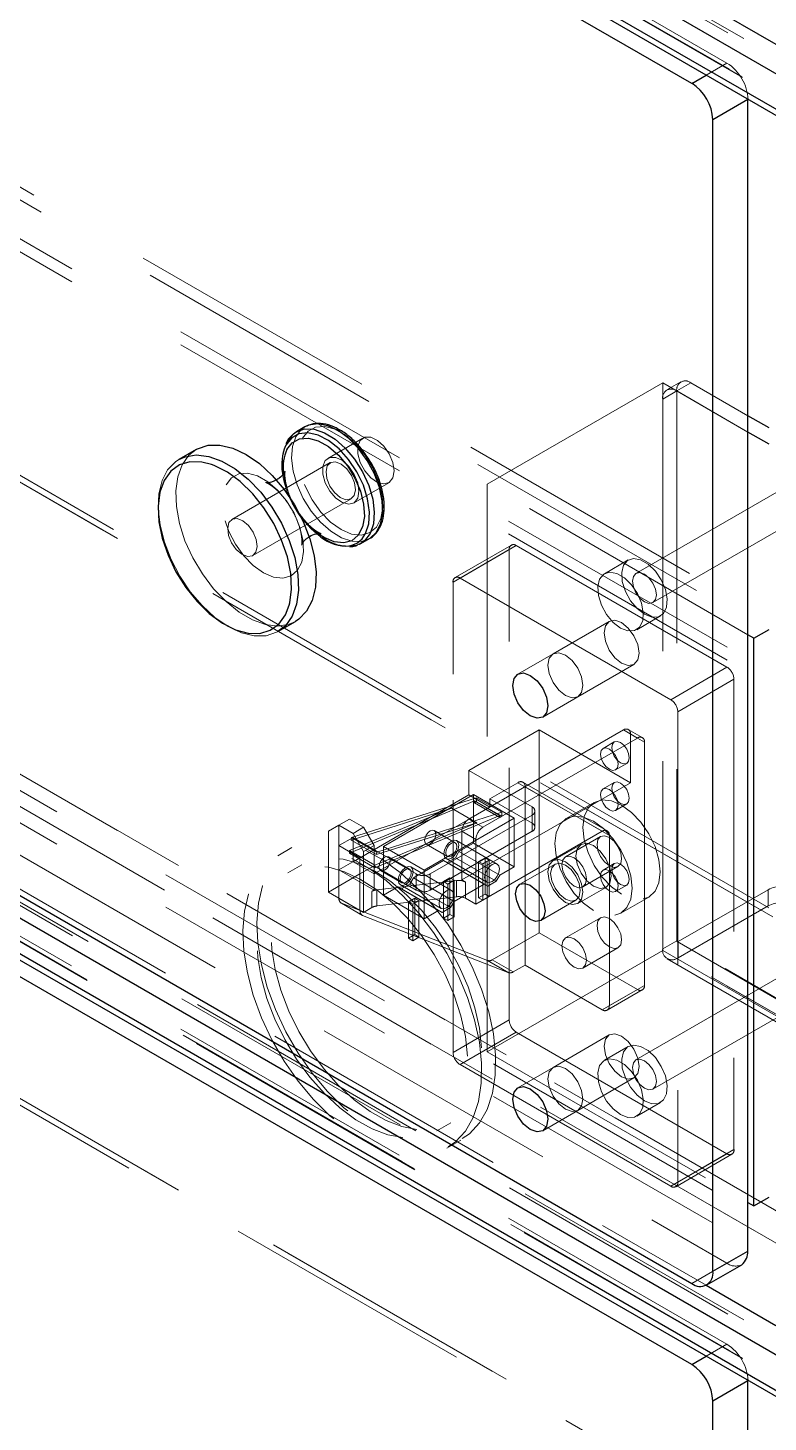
# Model space of a CAD drawing. Header units: millimetres. Extents: x 108 to 5832, y 144 to 4056.
# Drawn here: x 4780.8 to 4855.3, y 2734.7 to 2875.1 of the extents above; entities that cross this region are included whole.
import ezdxf

# ---------------------------------------------------------------- set-up
doc = ezdxf.new("R2010")
doc.units = ezdxf.units.MM
doc.header["$LTSCALE"] = 20
doc.linetypes.add('HIDDEN', pattern=[1.905, 1.27, -0.635])

msp = doc.modelspace()

# ---------------------------------------------------------------- linework, layer by layer
at = {"color": 1, "linetype": 'HIDDEN', "lineweight": 18}
for p, q in [((5316.36, 2519.71), (4135.49, 3201.41)), ((5317.36, 2519.81), (4136.49, 3201.51)), ((5317.77, 2518.89), (4136.91, 3200.59)), ((5214.25, 2665.06), (4302.79, 3191.24)), ((4302.93, 3191.48), (5214.4, 2665.31)), ((4302.79, 3187.65), (5214.25, 2661.47)), ((4302.83, 3187.56), (5214.3, 2661.38)), ((5214.4, 2661.39), (4302.93, 3187.57)), ((5290.9, 2505.01), (4110.04, 3186.71)), ((5214.4, 2660.08), (4302.23, 3186.67)), ((5289.49, 2502.56), (4108.62, 3184.26)), ((5317.77, 2489.49), (4136.91, 3171.2)), ((5316.36, 2487.05), (4135.49, 3168.75)), ((5289.49, 2473.17), (4108.62, 3154.87)), ((4109.04, 3153.95), (5289.9, 2472.25)), ((5290.9, 2472.35), (4110.04, 3154.05)), ((5344.64, 2472.35), (4180.75, 3144.25)), ((5344.64, 2469.08), (4180.75, 3140.99)), ((4363.46, 3099.54), (5280.16, 2570.34)), ((4364.17, 3097.82), (5280.16, 2569.03)), ((5280.16, 2563.81), (4363.46, 3093)), ((5280.16, 2565.11), (4364.17, 3093.9)), ((5214.25, 2536.05), (4302.79, 3062.23)), ((4302.93, 3062.47), (5214.4, 2536.3)), ((4302.79, 3058.63), (5214.25, 2532.46)), ((4302.83, 3058.54), (5214.3, 2532.37)), ((5214.4, 2532.38), (4302.93, 3058.55)), ((5214.4, 2531.07), (4302.23, 3057.65)), ((4851.19, 2871.55), (4678.66, 2971.16)), ((4849.11, 2870.35), (4851.19, 2871.55)), ((4678.66, 2850.31), (4851.19, 2750.71)), ((4673.68, 2849.75), (4849.1, 2748.49)), ((4851.19, 2742.54), (4678.66, 2842.14)), ((4827.04, 2829.15), (4844.72, 2839.36)), ((4853.31, 2834.4), (4844.72, 2839.36)), ((4844.72, 2839.36), (4844.72, 2782.2)), ((4846.55, 2839.46), (4845.13, 2838.64)), ((4847.55, 2839.36), (4846.13, 2838.54)), ((4853.31, 2836.03), (4847.55, 2839.36)), ((4844.72, 2837.72), (4846.13, 2838.54)), ((4844.72, 2837.72), (4844.72, 2782.36)), ((4853.31, 2834.4), (4846.13, 2838.54)), ((4846.13, 2838.54), (4846.13, 2783.18)), ((4814.53, 2833.79), (4811, 2831.75)), ((4811.25, 2831.32), (4801.35, 2825.6)), ((4813.6, 2827.25), (4817.13, 2829.29)), ((4853.31, 2813.99), (4827.04, 2829.15)), ((4827.04, 2829.15), (4827.04, 2771.99)), ((4857.31, 2828.99), (4842.03, 2820.17)), ((4803.45, 2821.97), (4813.35, 2827.68)), ((4843.73, 2817.23), (4859, 2826.05)), ((4823.61, 2819.29), (4829.27, 2822.56)), ((4829.48, 2823.02), (4823.82, 2819.75)), ((4829.98, 2822.97), (4824.32, 2819.7)), ((4829.27, 2775.2), (4829.27, 2822.56)), ((4829.98, 2822.97), (4851.19, 2810.72)), ((4841.26, 2821.52), (4838.85, 2820.13)), ((4823.61, 2771.93), (4823.61, 2819.29)), ((4824.32, 2819.7), (4845.53, 2807.45)), ((4839.33, 2815.33), (4833.68, 2812.07)), ((4842.1, 2814.5), (4844.51, 2815.89)), ((4833.68, 2812.07), (4830.14, 2810.03)), ((4836.18, 2807.74), (4841.83, 2811)), ((4845.53, 2807.45), (4851.19, 2810.72)), ((4851.9, 2809.5), (4846.24, 2806.23)), ((4851.9, 2809.5), (4851.9, 2762.14)), ((4832.64, 2805.7), (4836.18, 2807.74)), ((4846.24, 2806.23), (4846.24, 2758.87)), ((4832.27, 2804.4), (4825.2, 2800.32)), ((4840.76, 2804.4), (4825.2, 2795.42)), ((4832.27, 2804.4), (4841.47, 2799.09)), ((4832.27, 2804.4), (4832.27, 2783.99)), ((4842.17, 2803.59), (4840.76, 2804.4)), ((4842.67, 2803.63), (4841.26, 2804.45)), ((4841.47, 2803.99), (4842.88, 2803.18)), ((4841.47, 2799.09), (4841.47, 2803.99)), ((4826.62, 2794.6), (4842.17, 2803.59)), ((4839.85, 2803.2), (4838.72, 2802.54)), ((4842.88, 2803.18), (4842.88, 2778.68)), ((4839.97, 2800.38), (4841.1, 2801.03)), ((4831.57, 2796.65), (4825.2, 2800.32)), ((4825.2, 2797.87), (4825.2, 2800.32)), ((4841.47, 2799.09), (4824.5, 2789.3)), ((4830.15, 2799.09), (4827.33, 2797.46)), ((4830.15, 2799.09), (4838.64, 2794.2)), ((4839.14, 2794.25), (4830.65, 2799.14)), ((4830.86, 2780.72), (4830.86, 2798.69)), ((4839.35, 2793.79), (4830.86, 2798.69)), ((4839.85, 2799.12), (4838.72, 2798.46)), ((4825.77, 2797.25), (4813.17, 2791.99)), ((4813.4, 2793.58), (4825.98, 2797.58)), ((4825.2, 2797.87), (4813.54, 2791.13)), ((4827.33, 2796.64), (4815.66, 2789.91)), ((4816.61, 2792.67), (4825.66, 2797.89)), ((4827.33, 2796.64), (4825.2, 2797.87)), ((4825.66, 2797.89), (4829.76, 2795.52)), ((4825.66, 2797.89), (4825.66, 2792.99)), ((4825.77, 2797.05), (4825.77, 2797.25)), ((4825.77, 2797.25), (4828.32, 2795.78)), ((4825.98, 2797.18), (4825.77, 2797.05)), ((4825.77, 2797.05), (4828.32, 2795.58)), ((4825.98, 2797.58), (4828.53, 2796.11)), ((4825.98, 2797.58), (4825.98, 2797.18)), ((4825.98, 2797.18), (4828.53, 2795.71)), ((4827.33, 2796.64), (4827.33, 2797.46)), ((4831.57, 2795.01), (4827.33, 2797.46)), ((4831.57, 2795.01), (4831.57, 2796.65)), ((4837.83, 2797.11), (4835.01, 2795.48)), ((4839.97, 2796.3), (4841.1, 2796.95)), ((4813.18, 2795.42), (4812.12, 2794.81)), ((4812.12, 2794.81), (4813.18, 2795.42)), ((4814.6, 2794.6), (4813.18, 2795.42)), ((4813.2, 2792.25), (4823.46, 2796.53)), ((4823.46, 2796.53), (4813.35, 2793.32)), ((4828.32, 2795.78), (4815.72, 2790.52)), ((4815.94, 2792.11), (4828.53, 2796.11)), ((4820.71, 2790.3), (4829.76, 2795.52)), ((4821.31, 2789.91), (4831.57, 2795.83)), ((4826.01, 2795.06), (4823.46, 2796.53)), ((4825.2, 2795.42), (4826.62, 2794.6)), ((4828.32, 2795.58), (4828.32, 2795.78)), ((4828.53, 2795.71), (4828.32, 2795.58)), ((4828.53, 2796.11), (4828.53, 2795.71)), ((4829.76, 2795.52), (4829.76, 2790.62)), ((4831.57, 2795.83), (4831.57, 2794.2)), ((4831.86, 2794.6), (4831.86, 2796.24)), ((4812.12, 2794.81), (4811.06, 2794.2)), ((4811.06, 2794.2), (4812.12, 2794.81)), ((4811.06, 2794.2), (4811.06, 2788.07)), ((4812.12, 2794.81), (4813.54, 2793.99)), ((4812.12, 2794.81), (4812.12, 2790.32)), ((4813.54, 2793.99), (4814.6, 2794.6)), ((4814.6, 2792.16), (4813.54, 2793.99)), ((4814.6, 2794.6), (4815.66, 2792.77)), ((4815.75, 2790.78), (4826.01, 2795.06)), ((4826.01, 2795.06), (4815.89, 2791.85)), ((4821.31, 2788.28), (4831.57, 2794.2)), ((4823.84, 2793.05), (4821.71, 2794.28)), ((4825.91, 2793.38), (4824.5, 2794.2)), ((4824.5, 2789.3), (4824.5, 2794.2)), ((4838.64, 2794.2), (4825.91, 2786.85)), ((4839.35, 2776.64), (4839.35, 2793.79)), ((4807.39, 2792.56), (4805.98, 2791.74)), ((4813.54, 2793.58), (4812.12, 2792.77)), ((4814.24, 2791.54), (4812.12, 2792.77)), ((4813.35, 2793.32), (4813.4, 2793.58)), ((4813.35, 2793.32), (4815.89, 2791.85)), ((4813.4, 2793.58), (4815.94, 2792.11)), ((4813.54, 2793.58), (4819.9, 2789.91)), ((4813.54, 2791.13), (4813.54, 2793.58)), ((4815.66, 2792.77), (4814.6, 2792.16)), ((4815.66, 2792.77), (4815.66, 2788.28)), ((4816.61, 2787.77), (4816.61, 2792.67)), ((4816.61, 2792.67), (4820.71, 2790.3)), ((4820.91, 2792.89), (4823.04, 2791.67)), ((4828.06, 2790.9), (4823.96, 2793.27)), ((4825.66, 2792.99), (4824.21, 2792.15)), ((4825.66, 2792.99), (4829.76, 2790.62)), ((4825.91, 2786.85), (4825.91, 2793.38)), ((4836.5, 2792.88), (4833.68, 2791.25)), ((4838.47, 2793.67), (4834.94, 2791.63)), ((4812.12, 2790.32), (4814.24, 2791.54)), ((4813.17, 2791.99), (4813.2, 2792.25)), ((4813.17, 2791.99), (4815.72, 2790.52)), ((4813.2, 2792.25), (4815.75, 2790.78)), ((4813.54, 2791.13), (4815.66, 2789.91)), ((4814.24, 2791.54), (4814.24, 2789.91)), ((4814.6, 2792.16), (4814.6, 2786.03)), ((4815.89, 2791.85), (4815.94, 2792.11)), ((4819.24, 2790.4), (4817.12, 2791.62)), ((4822.66, 2791.26), (4819.62, 2789.5)), ((4826.76, 2788.89), (4822.66, 2791.26)), ((4823.01, 2791.05), (4822.66, 2791.26)), ((4822.91, 2791.45), (4827.01, 2789.08)), ((4823.86, 2791.54), (4823.01, 2791.05)), ((4827.11, 2788.68), (4823.01, 2791.05)), ((4824.21, 2792.15), (4823.86, 2791.54)), ((4827.96, 2789.17), (4823.86, 2791.54)), ((4828.32, 2789.79), (4824.21, 2792.15)), ((4826.19, 2791.17), (4826.83, 2791.54)), ((4826.19, 2787.5), (4826.19, 2791.17)), ((4826.19, 2791.17), (4826.62, 2790.93)), ((4826.62, 2790.93), (4827.25, 2791.3)), ((4826.83, 2791.54), (4826.83, 2787.87)), ((4826.83, 2791.54), (4827.25, 2791.3)), ((4827.25, 2791.3), (4827.25, 2787.62)), ((4808.39, 2790.82), (4806.98, 2790.01)), ((4814.24, 2789.91), (4811.06, 2788.07)), ((4815.66, 2788.28), (4812.12, 2790.32)), ((4812.12, 2790.32), (4812.12, 2787.43)), ((4815.66, 2790.73), (4814.24, 2789.91)), ((4814.24, 2786.21), (4814.24, 2789.91)), ((4815.66, 2790.73), (4819.9, 2788.28)), ((4815.72, 2790.52), (4815.75, 2790.78)), ((4816.32, 2790.24), (4818.44, 2789.01)), ((4823.47, 2788.25), (4819.36, 2790.61)), ((4819.9, 2789.91), (4819.9, 2788.28)), ((4820.71, 2785.4), (4820.71, 2790.3)), ((4821.31, 2788.28), (4821.31, 2789.91)), ((4826.62, 2787.25), (4826.62, 2790.93)), ((4828.32, 2789.79), (4827.96, 2789.17)), ((4829.76, 2790.62), (4828.32, 2789.79)), ((4833.88, 2790.9), (4830.34, 2788.86)), ((4836.69, 2788.6), (4840.22, 2790.64)), ((4839.85, 2790.95), (4838.72, 2790.3)), ((4815.44, 2788.15), (4815.66, 2788.28)), ((4815.44, 2786.52), (4815.44, 2788.15)), ((4815.95, 2788.31), (4823.97, 2789.24)), ((4815.95, 2788.31), (4815.95, 2786.68)), ((4818.06, 2788.6), (4816.61, 2787.77)), ((4822.16, 2786.23), (4818.06, 2788.6)), ((4818.42, 2788.4), (4818.06, 2788.6)), ((4818.31, 2788.8), (4822.42, 2786.43)), ((4819.26, 2788.89), (4818.42, 2788.4)), ((4822.52, 2786.03), (4818.42, 2788.4)), ((4819.62, 2789.5), (4819.26, 2788.89)), ((4823.37, 2786.52), (4819.26, 2788.89)), ((4823.72, 2787.13), (4819.62, 2789.5)), ((4822.66, 2789.13), (4823.29, 2789.5)), ((4822.66, 2785.46), (4822.66, 2789.13)), ((4822.66, 2789.13), (4823.08, 2788.89)), ((4823.08, 2788.89), (4823.72, 2789.26)), ((4823.08, 2785.21), (4823.08, 2788.89)), ((4823.29, 2789.5), (4823.29, 2785.83)), ((4823.29, 2789.5), (4823.72, 2789.26)), ((4823.72, 2789.26), (4823.72, 2785.58)), ((4826.76, 2788.89), (4823.72, 2787.13)), ((4823.97, 2787.6), (4823.97, 2789.24)), ((4824.5, 2789.3), (4824.88, 2789.08)), ((4824.88, 2789.08), (4824.88, 2787.45)), ((4827.11, 2788.68), (4826.76, 2788.89)), ((4827.96, 2789.17), (4827.11, 2788.68)), ((4836.18, 2786.92), (4839, 2788.55)), ((4839.97, 2788.13), (4841.1, 2788.78)), ((4846.28, 2783.1), (4855.33, 2788.32)), ((4855.33, 2788.32), (4855.33, 2786.69)), ((4811.06, 2788.07), (4814.6, 2786.03)), ((4812.12, 2787.43), (4814.24, 2786.21)), ((4812.33, 2786.97), (4814.45, 2785.75)), ((4814.5, 2785.73), (4812.37, 2786.95)), ((4827.09, 2781.19), (4812.37, 2786.95)), ((4823.97, 2787.6), (4815.95, 2786.68)), ((4816.61, 2787.77), (4820.71, 2785.4)), ((4819.12, 2787.09), (4819.76, 2787.46)), ((4819.12, 2783.42), (4819.12, 2787.09)), ((4819.12, 2787.09), (4819.55, 2786.85)), ((4819.55, 2786.85), (4820.18, 2787.21)), ((4819.55, 2783.17), (4819.55, 2786.85)), ((4819.76, 2787.46), (4819.76, 2783.79)), ((4819.76, 2787.46), (4820.18, 2787.21)), ((4820.18, 2787.21), (4820.18, 2783.54)), ((4823.72, 2787.13), (4823.37, 2786.52)), ((4825.91, 2786.85), (4824.88, 2787.45)), ((4826.83, 2787.87), (4826.19, 2787.5)), ((4826.19, 2787.5), (4826.62, 2787.25)), ((4827.25, 2787.62), (4826.62, 2787.25)), ((4826.83, 2787.87), (4827.25, 2787.62)), ((4832.44, 2785.22), (4835.98, 2787.26)), ((4840.5, 2785.95), (4843.33, 2787.58)), ((4829.22, 2779.96), (4814.5, 2785.73)), ((4815.44, 2786.52), (4814.6, 2786.03)), ((4822.16, 2786.23), (4820.71, 2785.4)), ((4822.52, 2786.03), (4822.16, 2786.23)), ((4823.37, 2786.52), (4822.52, 2786.03)), ((4823.29, 2785.83), (4822.66, 2785.46)), ((4822.66, 2785.46), (4823.08, 2785.21)), ((4823.72, 2785.58), (4823.08, 2785.21)), ((4823.29, 2785.83), (4823.72, 2785.58)), ((4838.47, 2785.5), (4834.94, 2783.46)), ((4846.28, 2781.46), (4855.33, 2786.69)), ((4832.27, 2783.99), (4827.55, 2781.26)), ((4832.27, 2783.99), (4842.17, 2778.27)), ((4819.76, 2783.79), (4819.12, 2783.42)), ((4819.12, 2783.42), (4819.55, 2783.17)), ((4820.18, 2783.54), (4819.55, 2783.17)), ((4819.76, 2783.79), (4820.18, 2783.54)), ((4846.13, 2783.18), (4844.72, 2782.36)), ((4873, 2767.67), (4846.13, 2783.18)), ((4846.18, 2783.09), (4873.05, 2767.58)), ((4873.15, 2767.59), (4846.28, 2783.1)), ((4846.28, 2781.46), (4846.28, 2783.1)), ((4827.04, 2771.99), (4844.72, 2782.2)), ((4827.09, 2781.19), (4829.22, 2779.96)), ((4829.67, 2780.03), (4827.55, 2781.26)), ((4836.69, 2780.43), (4840.22, 2782.47)), ((4871.59, 2766.85), (4844.72, 2782.36)), ((4844.72, 2782.2), (4871.59, 2766.69)), ((4845.18, 2781.35), (4872.05, 2765.84)), ((4873.15, 2765.95), (4846.28, 2781.46)), ((4829.67, 2780.03), (4830.86, 2780.72)), ((4830.86, 2780.72), (4838.64, 2776.23)), ((4857.31, 2780), (4842.03, 2771.18)), ((4839.35, 2776.64), (4842.88, 2778.68)), ((4842.17, 2778.27), (4838.64, 2776.23)), ((4839.14, 2776.18), (4842.67, 2778.22)), ((4843.73, 2768.24), (4859, 2777.05)), ((4829.27, 2775.2), (4823.61, 2771.93)), ((4824.32, 2770.71), (4829.98, 2773.97)), ((4851.19, 2761.73), (4829.98, 2773.97)), ((4839.33, 2773.69), (4833.68, 2770.42)), ((4827.04, 2771.99), (4853.31, 2756.83)), ((4841.26, 2772.52), (4838.85, 2771.14)), ((4845.53, 2758.46), (4824.32, 2770.71)), ((4833.68, 2770.42), (4830.14, 2768.38)), ((4836.18, 2766.09), (4841.83, 2769.36)), ((4832.64, 2764.05), (4836.18, 2766.09)), ((4842.1, 2765.51), (4844.51, 2766.89)), ((4821.97, 2764.03), (4823.39, 2764.84)), ((4822.97, 2762.29), (4824.39, 2763.11)), ((4851.19, 2761.73), (4845.53, 2758.46)), ((4846.03, 2758.41), (4851.69, 2761.68)), ((4846.24, 2758.87), (4851.9, 2762.14)), ((4851.19, 2750.71), (4847.65, 2748.66)), ((4849.11, 2741.34), (4851.19, 2742.54))]:
    msp.add_line(p, q, dxfattribs=at)
at = {"color": 7, "linetype": 'Continuous', "lineweight": 25}
for p, q in [((4300.95, 3190.99), (5213.12, 2664.41)), ((4300.95, 3187.4), (5213.12, 2660.82)), ((4301.33, 3186.58), (5213.5, 2659.99)), ((4300.95, 3061.98), (5213.12, 2535.4)), ((4300.95, 3058.39), (5213.12, 2531.81)), ((4301.33, 3057.56), (5213.5, 2530.98)), ((4847.65, 2869.51), (4675.12, 2969.11)), ((4853.31, 2867.88), (4849.78, 2865.84)), ((4853.31, 2751.93), (4853.31, 2867.88)), ((4849.78, 2749.89), (4849.78, 2865.84)), ((4675.12, 2848.27), (4847.65, 2748.66)), ((4847.65, 2740.5), (4675.12, 2840.1)), ((4855.43, 2834.81), (4853.31, 2836.03)), ((4808.7, 2834.92), (4807.84, 2834.43)), ((4855.43, 2833.17), (4853.31, 2834.4)), ((4797.75, 2832.65), (4795.99, 2831.63)), ((4814.34, 2823.17), (4815.2, 2823.67)), ((4814.34, 2823.17), (4814.16, 2823.08)), ((4805.98, 2814.31), (4807.75, 2815.33)), ((4853.91, 2813.64), (4853.31, 2813.99)), ((4853.91, 2813.64), (4855.43, 2814.52)), ((4853.91, 2756.48), (4853.91, 2813.64)), ((4853.91, 2756.48), (4855.43, 2757.36)), ((4853.31, 2756.83), (4853.91, 2756.48)), ((4849.78, 2749.89), (4853.31, 2751.93)), ((4849.15, 2748.52), (4852.69, 2750.56)), ((4853.31, 2738.87), (4849.78, 2736.83)), ((4853.31, 2622.92), (4853.31, 2738.87)), ((4849.78, 2620.88), (4849.78, 2736.83))]:
    msp.add_line(p, q, dxfattribs=at)
at = {"color": 8, "linetype": 'Continuous', "lineweight": 25}
for p, q in [((4849.1, 2877.5), (4856.11, 2873.45)), ((4847.65, 2869.51), (4849.11, 2870.35)), ((4806.74, 2816), (4807.11, 2816.98)), ((4849.1, 2748.49), (4856.11, 2744.44)), ((4847.65, 2740.5), (4849.11, 2741.34))]:
    msp.add_line(p, q, dxfattribs=at)
at = {"color": 1, "linetype": 'HIDDEN', "lineweight": 18, "flags": 128}
for points in [[(4808.7, 2834.92), (4808.32, 2834.65), (4807.77, 2833.92)], [(4808.44, 2833.77), (4809.01, 2834.49), (4809.77, 2834.89), (4810.7, 2834.96), (4811.73, 2834.68), (4812.79, 2834.08), (4813.82, 2833.19), (4814.76, 2832.07), (4815.54, 2830.78), (4816.12, 2829.42), (4816.46, 2828.06), (4816.54, 2826.79), (4816.35, 2825.69), (4815.9, 2824.83), (4815.23, 2824.27), (4814.38, 2824.03), (4813.39, 2824.13), (4812.34, 2824.58), (4811.28, 2825.33), (4810.29, 2826.34), (4809.42, 2827.56), (4808.74, 2828.89), (4808.28, 2830.26), (4808.07, 2831.59), (4808.12, 2832.78), (4808.44, 2833.77)], [(4807.77, 2833.92), (4807.44, 2832.94), (4807.35, 2831.76), (4807.51, 2830.45), (4807.91, 2829.08), (4808.53, 2827.72), (4809.33, 2826.44), (4810.27, 2825.32), (4811.31, 2824.41), (4812.37, 2823.76), (4813.42, 2823.42), (4814.38, 2823.39), (4815.2, 2823.67)], [(4817.67, 2830.48), (4817.55, 2831.32), (4817.19, 2832.19), (4816.65, 2832.97), (4816, 2833.56), (4815.33, 2833.87), (4814.73, 2833.87), (4814.27, 2833.56), (4814.03, 2832.97), (4814.03, 2832.19), (4814.27, 2831.32), (4814.73, 2830.49), (4815.33, 2829.79), (4816, 2829.33), (4816.65, 2829.17), (4817.19, 2829.33), (4817.55, 2829.78), (4817.67, 2830.48)], [(4796.33, 2831.11), (4797, 2832.06), (4797.75, 2832.65)], [(4814.14, 2828.44), (4814.01, 2829.28), (4813.66, 2830.14), (4813.12, 2830.93), (4812.47, 2831.52), (4811.8, 2831.83), (4811.19, 2831.83), (4810.74, 2831.52), (4810.49, 2830.93), (4810.49, 2830.15), (4810.74, 2829.28), (4811.19, 2828.44), (4811.8, 2827.75), (4812.47, 2827.29), (4813.12, 2827.13), (4813.66, 2827.28), (4814.01, 2827.74), (4814.14, 2828.44)], [(4805.98, 2814.31), (4805.85, 2814.24), (4804.79, 2813.89), (4803.6, 2813.87), (4802.31, 2814.18), (4800.97, 2814.81), (4799.63, 2815.73), (4798.34, 2816.92), (4797.15, 2818.32), (4796.09, 2819.89), (4795.22, 2821.58), (4794.55, 2823.31), (4794.11, 2825.03), (4793.92, 2826.68), (4793.99, 2828.19), (4794.31, 2829.51), (4794.87, 2830.6), (4795.65, 2831.41), (4795.99, 2831.63)], [(4807.75, 2815.33), (4807.11, 2815.04), (4805.98, 2814.86), (4804.73, 2815.01), (4803.41, 2815.48), (4802.07, 2816.26), (4800.75, 2817.32), (4799.5, 2818.62), (4798.37, 2820.11), (4797.4, 2821.75), (4796.62, 2823.46), (4796.07, 2825.2), (4795.75, 2826.89), (4795.69, 2828.47), (4795.89, 2829.9), (4796.33, 2831.11)], [(4806.78, 2829), (4806.71, 2829.25), (4806.53, 2830.31)], [(4810.95, 2830.99), (4811.29, 2831.34), (4811.78, 2831.4), (4812.36, 2831.18), (4812.92, 2830.7), (4813.39, 2830.04), (4813.69, 2829.29), (4813.78, 2828.58), (4813.65, 2828), (4813.31, 2827.66), (4812.81, 2827.59), (4812.24, 2827.82), (4811.68, 2828.3), (4811.21, 2828.96), (4810.91, 2829.71), (4810.82, 2830.42), (4810.95, 2830.99)], [(4800.75, 2829.1), (4801.29, 2829.8), (4802.03, 2830.19), (4802.93, 2830.25), (4803.92, 2829.98), (4804.95, 2829.4), (4805.94, 2828.54), (4806.85, 2827.46), (4807.6, 2826.22), (4808.16, 2824.9), (4808.49, 2823.59), (4808.56, 2822.37), (4808.38, 2821.31), (4807.95, 2820.48), (4807.3, 2819.93), (4806.48, 2819.7), (4805.53, 2819.8), (4804.51, 2820.23), (4803.49, 2820.96), (4802.53, 2821.94), (4801.7, 2823.11), (4801.03, 2824.39), (4800.59, 2825.72), (4800.39, 2827), (4800.44, 2828.15), (4800.75, 2829.1)], [(4801.05, 2825.28), (4801.39, 2825.62), (4801.88, 2825.69), (4802.46, 2825.47), (4803.02, 2824.98), (4803.49, 2824.32), (4803.79, 2823.58), (4803.88, 2822.86), (4803.75, 2822.29), (4803.41, 2821.94), (4802.92, 2821.88), (4802.34, 2822.1), (4801.78, 2822.58), (4801.31, 2823.25), (4801.01, 2823.99), (4800.92, 2824.71), (4801.05, 2825.28)], [(4810.24, 2824.01), (4809.61, 2824.49), (4809.36, 2824.72)], [(4842.88, 2816.05), (4843.63, 2815.76), (4844.29, 2815.79), (4844.81, 2816.14), (4845.11, 2816.76), (4845.17, 2817.6), (4844.99, 2818.55), (4844.57, 2819.52), (4843.98, 2820.4), (4843.26, 2821.1), (4842.5, 2821.54), (4841.79, 2821.67), (4841.19, 2821.47), (4840.78, 2820.98), (4840.59, 2820.24), (4840.65, 2819.34), (4840.96, 2818.36), (4841.47, 2817.42), (4842.14, 2816.62), (4842.88, 2816.05)], [(4840.48, 2814.66), (4841.22, 2814.37), (4841.89, 2814.4), (4842.4, 2814.75), (4842.71, 2815.38), (4842.77, 2816.21), (4842.58, 2817.16), (4842.17, 2818.13), (4841.57, 2819.02), (4840.86, 2819.71), (4840.1, 2820.15), (4839.38, 2820.28), (4838.79, 2820.09), (4838.37, 2819.59), (4838.19, 2818.85), (4838.25, 2817.95), (4838.55, 2816.97), (4839.07, 2816.03), (4839.73, 2815.23), (4840.48, 2814.66)], [(4842.88, 2817.31), (4843.34, 2817.15), (4843.73, 2817.23), (4843.99, 2817.53), (4844.08, 2818.01), (4843.99, 2818.59), (4843.73, 2819.19), (4843.34, 2819.72), (4842.88, 2820.09), (4842.42, 2820.25), (4842.03, 2820.17), (4841.77, 2819.87), (4841.68, 2819.39), (4841.77, 2818.81), (4842.03, 2818.21), (4842.42, 2817.68), (4842.88, 2817.31)], [(4840.58, 2811.13), (4839.91, 2811.67), (4839.33, 2812.45), (4838.95, 2813.33), (4838.82, 2814.19), (4838.95, 2814.89), (4839.33, 2815.33), (4839.91, 2815.45), (4840.58, 2815.21), (4841.26, 2814.66), (4841.83, 2813.89), (4842.22, 2813.01), (4842.35, 2812.15), (4842.22, 2811.45), (4841.83, 2811), (4841.26, 2810.89), (4840.58, 2811.13)], [(4834.93, 2807.86), (4834.25, 2808.41), (4833.68, 2809.18), (4833.29, 2810.07), (4833.16, 2810.92), (4833.29, 2811.63), (4833.68, 2812.07), (4834.25, 2812.18), (4834.93, 2811.94), (4835.6, 2811.4), (4836.18, 2810.63), (4836.56, 2809.74), (4836.69, 2808.88), (4836.56, 2808.18), (4836.18, 2807.74), (4835.6, 2807.63), (4834.93, 2807.86)], [(4833.16, 2810.92), (4833.29, 2811.63), (4833.68, 2812.07), (4834.25, 2812.18), (4834.93, 2811.94), (4835.6, 2811.4), (4836.18, 2810.63), (4836.56, 2809.74), (4836.69, 2808.88), (4836.56, 2808.18), (4836.18, 2807.74), (4835.6, 2807.63), (4834.93, 2807.86), (4834.25, 2808.41), (4833.68, 2809.18), (4833.29, 2810.07), (4833.16, 2810.92)], [(4840.23, 2800.95), (4840.16, 2801.38), (4839.97, 2801.82), (4839.68, 2802.21), (4839.35, 2802.48), (4839.01, 2802.6), (4838.72, 2802.54), (4838.53, 2802.32), (4838.46, 2801.97), (4838.53, 2801.54), (4838.72, 2801.1), (4839.01, 2800.71), (4839.35, 2800.44), (4839.68, 2800.32), (4839.97, 2800.38), (4840.16, 2800.6), (4840.23, 2800.95)], [(4841.36, 2801.6), (4841.29, 2802.03), (4841.1, 2802.48), (4840.82, 2802.86), (4840.48, 2803.14), (4840.14, 2803.25), (4839.85, 2803.2), (4839.66, 2802.98), (4839.59, 2802.63), (4839.66, 2802.2), (4839.85, 2801.75), (4840.14, 2801.37), (4840.48, 2801.09), (4840.82, 2800.98), (4841.1, 2801.03), (4841.29, 2801.25), (4841.36, 2801.6)], [(4840.23, 2796.87), (4840.16, 2797.3), (4839.97, 2797.74), (4839.68, 2798.13), (4839.35, 2798.4), (4839.01, 2798.52), (4838.72, 2798.46), (4838.53, 2798.24), (4838.46, 2797.89), (4838.53, 2797.46), (4838.72, 2797.02), (4839.01, 2796.63), (4839.35, 2796.36), (4839.68, 2796.24), (4839.97, 2796.3), (4840.16, 2796.52), (4840.23, 2796.87)], [(4841.36, 2797.52), (4841.29, 2797.95), (4841.1, 2798.39), (4840.82, 2798.78), (4840.48, 2799.05), (4840.14, 2799.17), (4839.85, 2799.12), (4839.66, 2798.89), (4839.59, 2798.54), (4839.66, 2798.11), (4839.85, 2797.67), (4840.14, 2797.28), (4840.48, 2797.01), (4840.82, 2796.89), (4841.1, 2796.95), (4841.29, 2797.17), (4841.36, 2797.52)], [(4840.58, 2787.86), (4839.58, 2788.59), (4838.64, 2789.58), (4837.83, 2790.76), (4837.22, 2792.05), (4836.83, 2793.35), (4836.69, 2794.59), (4836.83, 2795.68), (4837.22, 2796.54), (4837.83, 2797.11), (4838.64, 2797.36), (4839.58, 2797.27), (4840.58, 2796.84), (4841.59, 2796.1), (4842.53, 2795.11), (4843.33, 2793.94), (4843.95, 2792.65), (4844.34, 2791.34), (4844.47, 2790.1), (4844.34, 2789.02), (4843.95, 2788.16), (4843.33, 2787.58), (4842.53, 2787.34), (4841.59, 2787.43), (4840.58, 2787.86)], [(4837.75, 2786.22), (4836.75, 2786.96), (4835.81, 2787.95), (4835, 2789.13), (4834.39, 2790.41), (4834, 2791.72), (4833.87, 2792.96), (4834, 2794.05), (4834.39, 2794.9), (4835, 2795.48), (4835.81, 2795.73), (4836.75, 2795.63), (4837.75, 2795.21), (4838.76, 2794.47), (4839.7, 2793.48), (4840.5, 2792.3), (4841.12, 2791.02), (4841.51, 2789.71), (4841.64, 2788.47), (4841.51, 2787.38), (4841.12, 2786.52), (4840.5, 2785.95), (4839.7, 2785.7), (4838.76, 2785.8), (4837.75, 2786.22)], [(4820.75, 2793.26), (4820.79, 2793.53), (4820.91, 2793.81), (4821.1, 2794.06), (4821.31, 2794.24), (4821.53, 2794.31), (4821.71, 2794.28), (4821.84, 2794.13), (4821.88, 2793.91), (4821.84, 2793.63), (4821.71, 2793.35), (4821.53, 2793.1), (4821.31, 2792.93), (4821.1, 2792.85), (4820.91, 2792.89), (4820.79, 2793.03), (4820.75, 2793.26)], [(4826.48, 2770.84), (4826.26, 2772.98), (4825.78, 2775.21), (4825.07, 2777.47), (4824.13, 2779.72), (4822.98, 2781.92), (4821.65, 2784.01), (4820.17, 2785.95), (4818.57, 2787.71), (4816.88, 2789.23), (4815.14, 2790.49), (4813.38, 2791.47), (4811.65, 2792.14), (4809.98, 2792.49), (4808.41, 2792.5), (4806.96, 2792.19), (4805.67, 2791.55), (4804.58, 2790.61), (4803.69, 2789.37), (4803.03, 2787.87), (4802.62, 2786.14), (4802.46, 2784.21), (4802.55, 2782.14), (4802.9, 2779.95), (4803.5, 2777.7), (4804.33, 2775.43), (4805.37, 2773.2), (4806.61, 2771.05), (4808.02, 2769.03), (4809.57, 2767.18), (4811.22, 2765.54), (4812.94, 2764.14), (4814.69, 2763.01), (4816.44, 2762.19), (4818.14, 2761.68), (4819.77, 2761.5), (4821.29, 2761.65), (4822.66, 2762.12), (4823.85, 2762.92), (4824.85, 2764.01), (4825.62, 2765.38), (4826.16, 2767), (4826.45, 2768.83), (4826.48, 2770.84)], [(4827.89, 2771.66), (4827.67, 2773.8), (4827.2, 2776.02), (4826.48, 2778.29), (4825.54, 2780.54), (4824.39, 2782.74), (4823.07, 2784.83), (4821.58, 2786.77), (4819.98, 2788.52), (4818.29, 2790.05), (4816.55, 2791.31), (4814.8, 2792.29), (4813.07, 2792.96), (4811.4, 2793.3), (4809.82, 2793.32), (4808.37, 2793.01), (4807.09, 2792.37), (4805.99, 2791.42), (4805.1, 2790.19), (4804.44, 2788.69), (4804.03, 2786.96), (4803.87, 2785.03), (4803.97, 2782.95), (4804.32, 2780.76), (4804.91, 2778.51), (4805.74, 2776.25), (4806.79, 2774.02), (4808.03, 2771.87), (4809.44, 2769.85), (4810.98, 2767.99), (4812.63, 2766.35), (4814.35, 2764.95), (4816.1, 2763.83), (4817.85, 2763.01), (4819.56, 2762.5), (4821.19, 2762.31), (4822.7, 2762.46), (4824.07, 2762.94), (4825.26, 2763.73), (4826.26, 2764.83), (4827.03, 2766.2), (4827.57, 2767.82), (4827.86, 2769.65), (4827.89, 2771.66)], [(4822.69, 2791.93), (4822.75, 2792.29), (4822.91, 2792.66), (4823.15, 2792.99), (4823.44, 2793.22), (4823.72, 2793.31), (4823.96, 2793.27), (4824.12, 2793.08), (4824.18, 2792.79), (4824.12, 2792.43), (4823.96, 2792.06), (4823.72, 2791.73), (4823.44, 2791.5), (4823.15, 2791.4), (4822.91, 2791.45), (4822.75, 2791.63), (4822.69, 2791.93)], [(4824, 2792.68), (4823.96, 2792.91), (4823.84, 2793.05), (4823.65, 2793.09), (4823.44, 2793.01), (4823.22, 2792.84), (4823.04, 2792.59), (4822.91, 2792.31), (4822.87, 2792.03), (4822.91, 2791.81), (4823.04, 2791.67), (4823.22, 2791.63), (4823.44, 2791.7), (4823.65, 2791.88), (4823.84, 2792.13), (4823.96, 2792.41), (4824, 2792.68)], [(4837.75, 2788.67), (4838.43, 2788.44), (4839, 2788.55), (4839.39, 2788.99), (4839.52, 2789.69), (4839.39, 2790.55), (4839, 2791.44), (4838.43, 2792.21), (4837.75, 2792.76), (4837.08, 2792.99), (4836.5, 2792.88), (4836.12, 2792.44), (4835.99, 2791.74), (4836.12, 2790.88), (4836.5, 2789.99), (4837.08, 2789.22), (4837.75, 2788.67)], [(4840.58, 2791.44), (4840.49, 2792.04), (4840.22, 2792.66), (4839.82, 2793.2), (4839.35, 2793.58), (4838.87, 2793.75), (4838.47, 2793.67), (4838.2, 2793.36), (4838.11, 2792.87), (4838.2, 2792.27), (4838.47, 2791.65), (4838.87, 2791.11), (4839.35, 2790.72), (4839.82, 2790.56), (4840.22, 2790.64), (4840.49, 2790.95), (4840.58, 2791.44)], [(4826.48, 2772.38), (4826.27, 2774.37), (4825.81, 2776.43), (4825.12, 2778.52), (4824.22, 2780.6), (4823.12, 2782.62), (4821.85, 2784.52), (4820.44, 2786.27), (4818.93, 2787.81), (4817.34, 2789.13), (4815.72, 2790.18), (4814.1, 2790.94), (4812.53, 2791.39), (4811.03, 2791.53), (4809.65, 2791.34), (4808.41, 2790.84), (4807.35, 2790.03), (4806.49, 2788.94), (4805.85, 2787.58), (4805.45, 2786), (4805.29, 2784.23), (4805.37, 2782.3), (4805.71, 2780.28), (4806.28, 2778.19), (4807.08, 2776.1), (4808.09, 2774.04), (4809.27, 2772.08), (4810.62, 2770.25), (4812.08, 2768.6), (4813.64, 2767.16), (4815.25, 2765.98), (4816.87, 2765.07), (4818.47, 2764.46), (4820.01, 2764.17), (4821.46, 2764.19), (4822.77, 2764.54), (4823.92, 2765.2), (4824.88, 2766.15), (4825.64, 2767.38), (4826.16, 2768.85), (4826.44, 2770.53), (4826.48, 2772.38)], [(4816.15, 2790.6), (4816.2, 2790.88), (4816.32, 2791.16), (4816.5, 2791.41), (4816.72, 2791.58), (4816.93, 2791.66), (4817.12, 2791.62), (4817.24, 2791.48), (4817.28, 2791.26), (4817.24, 2790.98), (4817.12, 2790.7), (4816.93, 2790.45), (4816.72, 2790.28), (4816.5, 2790.2), (4816.32, 2790.24), (4816.2, 2790.38), (4816.15, 2790.6)], [(4834.93, 2787.04), (4834.25, 2787.59), (4833.68, 2788.36), (4833.29, 2789.24), (4833.16, 2790.1), (4833.29, 2790.81), (4833.68, 2791.25), (4834.25, 2791.36), (4834.93, 2791.12), (4835.6, 2790.58), (4836.18, 2789.8), (4836.56, 2788.92), (4836.69, 2788.06), (4836.56, 2787.36), (4836.18, 2786.92), (4835.6, 2786.81), (4834.93, 2787.04)], [(4833.44, 2789.94), (4833.55, 2790.53), (4833.88, 2790.9), (4834.36, 2790.99), (4834.93, 2790.8), (4835.49, 2790.34), (4835.98, 2789.69), (4836.3, 2788.95), (4836.41, 2788.22), (4836.3, 2787.63), (4835.98, 2787.26), (4835.49, 2787.17), (4834.93, 2787.37), (4834.36, 2787.83), (4833.88, 2788.48), (4833.55, 2789.22), (4833.44, 2789.94)], [(4837.05, 2789.4), (4836.95, 2790), (4836.69, 2790.62), (4836.28, 2791.16), (4835.81, 2791.54), (4835.34, 2791.71), (4834.94, 2791.63), (4834.67, 2791.32), (4834.57, 2790.83), (4834.67, 2790.23), (4834.94, 2789.61), (4835.34, 2789.07), (4835.81, 2788.68), (4836.28, 2788.52), (4836.69, 2788.6), (4836.95, 2788.91), (4837.05, 2789.4)], [(4841.36, 2789.36), (4841.29, 2789.79), (4841.1, 2790.23), (4840.82, 2790.61), (4840.48, 2790.89), (4840.14, 2791.01), (4839.85, 2790.95), (4839.66, 2790.73), (4839.59, 2790.38), (4839.66, 2789.95), (4839.85, 2789.51), (4840.14, 2789.12), (4840.48, 2788.85), (4840.82, 2788.73), (4841.1, 2788.78), (4841.29, 2789.01), (4841.36, 2789.36)], [(4825.07, 2771.57), (4824.85, 2773.55), (4824.4, 2775.61), (4823.71, 2777.71), (4822.81, 2779.79), (4821.71, 2781.8), (4820.44, 2783.7), (4819.03, 2785.45), (4817.51, 2787), (4815.93, 2788.31), (4814.3, 2789.36), (4812.69, 2790.12), (4811.11, 2790.57), (4809.62, 2790.71), (4808.23, 2790.52), (4807, 2790.02), (4805.94, 2789.21), (4805.08, 2788.12), (4804.44, 2786.77), (4804.03, 2785.18), (4803.87, 2783.41), (4803.96, 2781.49), (4804.29, 2779.46), (4804.87, 2777.37), (4805.67, 2775.28), (4806.67, 2773.23), (4807.86, 2771.26), (4809.2, 2769.43), (4810.67, 2767.78), (4812.22, 2766.35), (4813.83, 2765.16), (4815.46, 2764.25), (4817.06, 2763.65), (4818.6, 2763.35), (4820.04, 2763.38), (4821.35, 2763.72), (4822.51, 2764.38), (4823.47, 2765.33), (4824.22, 2766.56), (4824.75, 2768.03), (4825.03, 2769.71), (4825.07, 2771.57)], [(4818.1, 2789.28), (4818.15, 2789.64), (4818.31, 2790.01), (4818.56, 2790.33), (4818.84, 2790.56), (4819.12, 2790.66), (4819.36, 2790.61), (4819.53, 2790.43), (4819.58, 2790.13), (4819.53, 2789.77), (4819.36, 2789.4), (4819.12, 2789.08), (4818.84, 2788.85), (4818.56, 2788.75), (4818.31, 2788.8), (4818.15, 2788.98), (4818.1, 2789.28)], [(4819.41, 2790.03), (4819.36, 2790.26), (4819.24, 2790.4), (4819.06, 2790.43), (4818.84, 2790.36), (4818.62, 2790.18), (4818.44, 2789.94), (4818.32, 2789.65), (4818.27, 2789.38), (4818.32, 2789.15), (4818.44, 2789.01), (4818.62, 2788.98), (4818.84, 2789.05), (4819.06, 2789.23), (4819.24, 2789.47), (4819.36, 2789.76), (4819.41, 2790.03)], [(4826.79, 2789.56), (4826.85, 2789.92), (4827.01, 2790.29), (4827.25, 2790.62), (4827.54, 2790.85), (4827.82, 2790.95), (4828.06, 2790.9), (4828.22, 2790.71), (4828.28, 2790.42), (4828.22, 2790.06), (4828.06, 2789.69), (4827.82, 2789.36), (4827.54, 2789.13), (4827.25, 2789.03), (4827.01, 2789.08), (4826.85, 2789.27), (4826.79, 2789.56)], [(4840.23, 2788.7), (4840.16, 2789.13), (4839.97, 2789.57), (4839.68, 2789.96), (4839.35, 2790.23), (4839.01, 2790.35), (4838.72, 2790.3), (4838.53, 2790.08), (4838.46, 2789.72), (4838.53, 2789.29), (4838.72, 2788.85), (4839.01, 2788.47), (4839.35, 2788.19), (4839.68, 2788.08), (4839.97, 2788.13), (4840.16, 2788.35), (4840.23, 2788.7)], [(4822.2, 2786.91), (4822.26, 2787.27), (4822.42, 2787.64), (4822.66, 2787.97), (4822.94, 2788.19), (4823.23, 2788.29), (4823.47, 2788.25), (4823.63, 2788.06), (4823.68, 2787.77), (4823.63, 2787.41), (4823.47, 2787.03), (4823.23, 2786.71), (4822.94, 2786.48), (4822.66, 2786.38), (4822.42, 2786.43), (4822.26, 2786.61), (4822.2, 2786.91)], [(4840.58, 2783.27), (4840.49, 2783.87), (4840.22, 2784.49), (4839.82, 2785.03), (4839.35, 2785.42), (4838.87, 2785.58), (4838.47, 2785.5), (4838.2, 2785.19), (4838.11, 2784.7), (4838.2, 2784.1), (4838.47, 2783.48), (4838.87, 2782.94), (4839.35, 2782.56), (4839.82, 2782.39), (4840.22, 2782.47), (4840.49, 2782.78), (4840.58, 2783.27)], [(4837.05, 2781.23), (4836.95, 2781.83), (4836.69, 2782.45), (4836.28, 2782.99), (4835.81, 2783.38), (4835.34, 2783.54), (4834.94, 2783.46), (4834.67, 2783.15), (4834.57, 2782.66), (4834.67, 2782.06), (4834.94, 2781.44), (4835.34, 2780.9), (4835.81, 2780.52), (4836.28, 2780.35), (4836.69, 2780.43), (4836.95, 2780.74), (4837.05, 2781.23)], [(4840.58, 2769.48), (4839.91, 2770.03), (4839.33, 2770.8), (4838.95, 2771.69), (4838.82, 2772.55), (4838.95, 2773.25), (4839.33, 2773.69), (4839.91, 2773.8), (4840.58, 2773.57), (4841.26, 2773.02), (4841.83, 2772.25), (4842.22, 2771.36), (4842.35, 2770.51), (4842.22, 2769.8), (4841.83, 2769.36), (4841.26, 2769.25), (4840.58, 2769.48)], [(4842.88, 2767.05), (4843.63, 2766.77), (4844.29, 2766.8), (4844.81, 2767.15), (4845.11, 2767.77), (4845.17, 2768.61), (4844.99, 2769.56), (4844.57, 2770.53), (4843.98, 2771.41), (4843.26, 2772.11), (4842.5, 2772.54), (4841.79, 2772.67), (4841.19, 2772.48), (4840.78, 2771.99), (4840.59, 2771.25), (4840.65, 2770.34), (4840.96, 2769.37), (4841.47, 2768.43), (4842.14, 2767.63), (4842.88, 2767.05)], [(4834.93, 2766.22), (4834.25, 2766.76), (4833.68, 2767.54), (4833.29, 2768.42), (4833.16, 2769.28), (4833.29, 2769.98), (4833.68, 2770.42), (4834.25, 2770.54), (4834.93, 2770.3), (4835.6, 2769.76), (4836.18, 2768.98), (4836.56, 2768.1), (4836.69, 2767.24), (4836.56, 2766.54), (4836.18, 2766.09), (4835.6, 2765.98), (4834.93, 2766.22)], [(4833.16, 2769.28), (4833.29, 2769.98), (4833.68, 2770.42), (4834.25, 2770.54), (4834.93, 2770.3), (4835.6, 2769.76), (4836.18, 2768.98), (4836.56, 2768.1), (4836.69, 2767.24), (4836.56, 2766.54), (4836.18, 2766.09), (4835.6, 2765.98), (4834.93, 2766.22), (4834.25, 2766.76), (4833.68, 2767.54), (4833.29, 2768.42), (4833.16, 2769.28)], [(4840.48, 2765.67), (4841.22, 2765.38), (4841.89, 2765.41), (4842.4, 2765.76), (4842.71, 2766.38), (4842.77, 2767.22), (4842.58, 2768.17), (4842.17, 2769.14), (4841.57, 2770.02), (4840.86, 2770.72), (4840.1, 2771.16), (4839.38, 2771.29), (4838.79, 2771.09), (4838.37, 2770.6), (4838.19, 2769.86), (4838.25, 2768.96), (4838.55, 2767.98), (4839.07, 2767.04), (4839.73, 2766.24), (4840.48, 2765.67)], [(4842.88, 2768.32), (4843.34, 2768.16), (4843.73, 2768.24), (4843.99, 2768.54), (4844.08, 2769.01), (4843.99, 2769.6), (4843.73, 2770.2), (4843.34, 2770.73), (4842.88, 2771.1), (4842.42, 2771.26), (4842.03, 2771.18), (4841.77, 2770.88), (4841.68, 2770.4), (4841.77, 2769.82), (4842.03, 2769.22), (4842.42, 2768.69), (4842.88, 2768.32)]]:
    msp.add_lwpolyline(points, dxfattribs=at)
at = {"color": 8, "linetype": 'Continuous', "lineweight": 25, "flags": 128}
for points in [[(4807.84, 2834.43), (4808.65, 2834.71), (4809.62, 2834.68), (4810.66, 2834.33), (4811.73, 2833.69), (4812.76, 2832.78), (4813.7, 2831.66), (4814.5, 2830.38), (4815.12, 2829.02), (4815.52, 2827.64), (4815.68, 2826.33), (4815.6, 2825.16), (4815.27, 2824.17)], [(4815.27, 2823.71), (4815.87, 2824.27), (4816.32, 2825.13), (4816.53, 2826.22), (4816.49, 2827.47), (4816.21, 2828.82), (4815.7, 2830.2), (4814.98, 2831.53), (4814.1, 2832.73), (4813.11, 2833.76), (4812.05, 2834.54), (4810.99, 2835.04), (4809.98, 2835.23), (4809.07, 2835.1), (4808.7, 2834.92)], [(4814.8, 2824.17), (4815.12, 2825.16), (4815.2, 2826.34), (4815.01, 2827.66), (4814.58, 2829.04), (4813.93, 2830.39), (4813.1, 2831.63), (4812.13, 2832.71), (4811.08, 2833.54), (4810.02, 2834.09), (4809, 2834.32), (4808.08, 2834.22), (4807.33, 2833.8), (4806.77, 2833.07), (4806.73, 2833.01)], [(4806.87, 2832.64), (4807.42, 2833.33), (4808.16, 2833.72), (4809.05, 2833.79), (4810.04, 2833.52), (4811.07, 2832.94), (4812.07, 2832.08), (4812.97, 2830.99), (4813.73, 2829.76), (4814.28, 2828.44), (4814.61, 2827.13), (4814.68, 2825.9), (4814.5, 2824.84), (4814.07, 2824.01), (4813.43, 2823.46), (4812.6, 2823.24), (4811.65, 2823.34), (4810.63, 2823.77), (4810.24, 2824.01)], [(4799.28, 2831.14), (4798.3, 2831.38), (4797.11, 2831.4), (4796.07, 2831.09), (4795.19, 2830.46), (4794.53, 2829.53), (4794.1, 2828.34), (4793.92, 2826.93), (4794, 2825.37), (4794.33, 2823.71), (4794.91, 2822.01), (4795.71, 2820.33), (4796.69, 2818.76), (4797.83, 2817.33), (4799.07, 2816.12), (4800.38, 2815.16), (4801.69, 2814.49), (4802.97, 2814.14), (4804.15, 2814.12), (4805.2, 2814.44), (4806.07, 2815.07), (4806.74, 2816)], [(4815.27, 2824.17), (4814.71, 2823.44), (4814.34, 2823.17)]]:
    msp.add_lwpolyline(points, dxfattribs=at)
at = {"color": 7, "linetype": 'Continuous', "lineweight": 25, "flags": 128}
for points in [[(4797.75, 2832.65), (4797.88, 2832.72), (4798.94, 2833.07), (4800.14, 2833.08), (4801.43, 2832.77), (4802.77, 2832.14), (4804.11, 2831.22), (4805.4, 2830.04), (4806.59, 2828.63), (4807.64, 2827.06), (4808.52, 2825.38), (4809.19, 2823.65), (4809.63, 2821.93), (4809.82, 2820.28), (4809.75, 2818.77), (4809.43, 2817.45), (4808.87, 2816.36), (4808.09, 2815.55), (4807.75, 2815.33)], [(4807.55, 2834.23), (4807.82, 2834.42), (4807.84, 2834.43)], [(4795.99, 2831.63), (4796.63, 2831.91), (4797.76, 2832.1), (4799.01, 2831.95), (4800.33, 2831.48), (4801.67, 2830.7), (4802.99, 2829.64), (4804.24, 2828.34), (4805.37, 2826.84), (4806.34, 2825.21), (4807.12, 2823.49), (4807.67, 2821.76), (4807.99, 2820.07), (4808.05, 2818.48), (4807.85, 2817.06), (4807.41, 2815.85)], [(4807.11, 2816.98), (4807.17, 2817.19), (4807.34, 2818.59), (4807.27, 2820.16), (4806.93, 2821.82), (4806.35, 2823.52), (4805.56, 2825.19), (4804.57, 2826.77), (4803.44, 2828.19), (4802.19, 2829.41), (4800.89, 2830.37), (4799.57, 2831.04), (4799.28, 2831.14)], [(4815.2, 2823.67), (4815.21, 2823.68), (4815.27, 2823.71)], [(4807.41, 2815.85), (4806.74, 2814.9), (4805.98, 2814.31)], [(4829.62, 2808.88), (4829.76, 2809.59), (4830.14, 2810.03), (4830.71, 2810.14), (4831.39, 2809.9), (4832.07, 2809.36), (4832.64, 2808.58), (4833.02, 2807.7), (4833.16, 2806.84), (4833.02, 2806.14), (4832.64, 2805.7), (4832.07, 2805.59), (4831.39, 2805.82), (4830.71, 2806.37), (4830.14, 2807.14), (4829.76, 2808.02), (4829.62, 2808.88)], [(4829.91, 2787.9), (4830.02, 2788.49), (4830.34, 2788.86), (4830.82, 2788.95), (4831.39, 2788.76), (4831.96, 2788.3), (4832.44, 2787.65), (4832.76, 2786.9), (4832.88, 2786.18), (4832.76, 2785.59), (4832.44, 2785.22), (4831.96, 2785.13), (4831.39, 2785.33), (4830.82, 2785.78), (4830.34, 2786.43), (4830.02, 2787.18), (4829.91, 2787.9)], [(4829.62, 2767.24), (4829.76, 2767.94), (4830.14, 2768.38), (4830.71, 2768.5), (4831.39, 2768.26), (4832.07, 2767.71), (4832.64, 2766.94), (4833.02, 2766.06), (4833.16, 2765.2), (4833.02, 2764.49), (4832.64, 2764.05), (4832.07, 2763.94), (4831.39, 2764.18), (4830.71, 2764.72), (4830.14, 2765.5), (4829.76, 2766.38), (4829.62, 2767.24)]]:
    msp.add_lwpolyline(points, dxfattribs=at)
at = {"color": 1, "linetype": 'HIDDEN', "lineweight": 18}
for centre, radius, start, end in [((4848.71, 2867.67), 4.61, 2.6046, 57.3954), ((4845.58, 2837.86), 0.873, 50.7979, 189.2128), ((4847, 2838.68), 0.873, 50.7979, 189.2128), ((4810.68, 2831.36), 4.25, 137.5207, 197.3325), ((4816.24, 2831.77), 9.92, 188.761, 230.8911), ((4813.03, 2826.91), 3.99, 223.5289, 286.4252), ((4829.7, 2822.63), 0.437, 50.7987, 189.2061), ((4824.04, 2819.36), 0.437, 50.7987, 189.2061), ((4850.36, 2809.43), 1.54, 2.6091, 57.3928), ((4844.7, 2806.16), 1.54, 2.6091, 57.3928), ((4841.04, 2804.06), 0.437, 350.7875, 129.2047), ((4842.45, 2803.25), 0.437, 350.7875, 129.2047), ((4830.43, 2798.76), 0.437, 350.7895, 129.2027), ((4831.41, 2796.24), 0.437, 290.785, 69.2209), ((4826.03, 2794.13), 1.54, 122.6061, 177.3929), ((4827.45, 2793.31), 1.54, 122.6061, 177.3929), ((4831.41, 2794.6), 0.437, 290.785, 69.2209), ((4838.91, 2793.86), 0.437, 350.7895, 129.2027), ((4820.61, 2791.27), 1.54, 242.6095, 297.3895), ((4816.09, 2786.98), 1.34, 95.6432, 118.6915), ((4820.61, 2789.64), 1.54, 242.6095, 297.3895), ((4824.17, 2787.73), 1.52, 62.5055, 97.6629), ((4856.74, 2785.59), 3.07, 62.6107, 117.3898), ((4812.6, 2787.37), 0.477, 173.1147, 242.4199), ((4824.17, 2786.1), 1.52, 62.5055, 97.6629), ((4856.74, 2783.96), 3.07, 62.6107, 117.3898), ((4814.72, 2786.15), 0.477, 173.1147, 242.4199), ((4816.09, 2785.35), 1.34, 95.6432, 118.6915), ((4846.22, 2783.16), 0.0873, 170.7813, 309.2227), ((4827.25, 2781.7), 0.535, 253.4479, 304.3967), ((4845.67, 2782.21), 0.961, 170.7883, 309.2009), ((4829.37, 2780.48), 0.535, 253.4479, 304.3967), ((4842.45, 2778.61), 0.437, 230.7947, 9.2101), ((4838.91, 2776.57), 0.437, 230.7947, 9.2101), ((4830.8, 2775.27), 1.54, 182.6091, 237.3928), ((4825.15, 2772), 1.54, 182.6091, 237.3928), ((4851.47, 2762.07), 0.437, 230.7987, 9.2061), ((4845.81, 2758.8), 0.437, 230.7987, 9.2061), ((4852.07, 2751.93), 1.51, 234.3875, 294.3008), ((4848.71, 2738.66), 4.61, 2.6061, 57.3945)]:
    msp.add_arc(centre, radius, start, end, dxfattribs=at)
at = {"color": 7, "linetype": 'Continuous', "lineweight": 25}
for centre, radius, start, end in [((4845.17, 2865.63), 4.61, 2.6046, 57.3954), ((4811.34, 2831.11), 4.98, 157.5734, 189.7806), ((4813.03, 2827.5), 4.59, 228.3779, 267.0929), ((4851.43, 2751.95), 1.88, 312.0033, 359.3118), ((4848.48, 2749.68), 1.31, 230.7984, 9.2123), ((4845.17, 2736.62), 4.61, 2.6061, 57.3945)]:
    msp.add_arc(centre, radius, start, end, dxfattribs=at)
at = {"color": 8, "linetype": 'Continuous', "lineweight": 25}
for centre, radius, start, end in [((4810.97, 2830.84), 4.47, 156.3025, 186.7984), ((4812.8, 2825.13), 2.21, 269.7353, 334.398)]:
    msp.add_arc(centre, radius, start, end, dxfattribs=at)
at = {"color": 7, "linetype": 'Continuous', "lineweight": 25}
for points, knots in [([(4814.95, 2831.91), (4814.83, 2832.1), (4814.45, 2832.7), (4813.66, 2833.54), (4812.65, 2834.38), (4811.59, 2834.98), (4810.53, 2835.28), (4809.52, 2835.3), (4808.95, 2835.03), (4808.67, 2834.91)], [0, 0, 0, 0, 0.073639, 0.228002, 0.38297, 0.538888, 0.69575, 0.851285, 1, 1, 1, 1]), ([(4807.52, 2834.17), (4807.36, 2834.04), (4807.04, 2833.79), (4806.87, 2833.4), (4806.79, 2833.22)], [0, 0, 0, 0, 0.542031, 1, 1, 1, 1]), ([(4815.27, 2823.72), (4815.29, 2823.73), (4815.58, 2823.85), (4816, 2824.35), (4816.46, 2825.17), (4816.69, 2826.21), (4816.7, 2827.4), (4816.48, 2828.7), (4816.03, 2830.01), (4815.51, 2831.11), (4815.1, 2831.71), (4814.95, 2831.91)], [0, 0, 0, 0, 0.008839, 0.135177, 0.261304, 0.391221, 0.524942, 0.660067, 0.795004, 0.929689, 1, 1, 1, 1]), ([(4806.65, 2830.35), (4806.61, 2830.3), (4806.51, 2830.12), (4806.2, 2829.76), (4805.87, 2829.61), (4805.74, 2829.55)], [0, 0, 0, 0, 0.2388053, 0.7070934, 1, 1, 1, 1]), ([(4806.69, 2830.44), (4806.7, 2830.45), (4806.7, 2830.49), (4806.67, 2830.41), (4806.65, 2830.35)], [0, 0, 0, 0, 0.294597, 1, 1, 1, 1]), ([(4809.11, 2823.85), (4809.12, 2823.86), (4809.33, 2824.03), (4809.82, 2824.17), (4810.28, 2824.18), (4810.3, 2824.17), (4810.32, 2824.17)], [0, 0, 0, 0, 0.03042, 0.453599, 0.76865, 1, 1, 1, 1]), ([(4813.18, 2822.87), (4813.29, 2822.86), (4813.63, 2822.85), (4813.92, 2823), (4814.12, 2823.1)], [0, 0, 0, 0, 0.3222655, 1, 1, 1, 1])]:
    msp.add_open_spline(points, degree=3, knots=knots, dxfattribs=at)
at = {"color": 1, "linetype": 'HIDDEN', "lineweight": 18}
for points, knots in [([(4807.44, 2827.38), (4807.43, 2827.4), (4807.24, 2827.74), (4806.99, 2828.43), (4806.74, 2829.32), (4806.66, 2830.05), (4806.68, 2830.28), (4806.69, 2830.39)], [0, 0, 0, 0, 0.015162, 0.270208, 0.520106, 0.762499, 1, 1, 1, 1]), ([(4805.74, 2829.55), (4805.64, 2829.5), (4805.36, 2829.34), (4804.92, 2829.3), (4804.68, 2829.34), (4804.76, 2829.33), (4805.1, 2829.16), (4805.62, 2828.79), (4806.23, 2828.21), (4806.87, 2827.43), (4807.45, 2826.5), (4807.93, 2825.51), (4808.24, 2824.56), (4808.39, 2823.75), (4808.4, 2823.19), (4808.35, 2822.97), (4808.38, 2823.09), (4808.6, 2823.47), (4808.94, 2823.72), (4809.11, 2823.85)], [0, 0, 0, 0, 0.038035, 0.108947, 0.167841, 0.223971, 0.27669, 0.330477, 0.386411, 0.444942, 0.50543, 0.566747, 0.62745, 0.6865, 0.743893, 0.801261, 0.861657, 0.928643, 1, 1, 1, 1]), ([(4810.32, 2824.17), (4810.33, 2824.17), (4810.37, 2824.16), (4810.16, 2824.22), (4809.75, 2824.47), (4809.18, 2824.94), (4808.55, 2825.62), (4807.98, 2826.38), (4807.68, 2826.93), (4807.56, 2827.17)], [0, 0, 0, 0, 0.040645, 0.201028, 0.358776, 0.521604, 0.691993, 0.869544, 1, 1, 1, 1])]:
    msp.add_open_spline(points, degree=3, knots=knots, dxfattribs=at)

doc.saveas('drawing.dxf')
